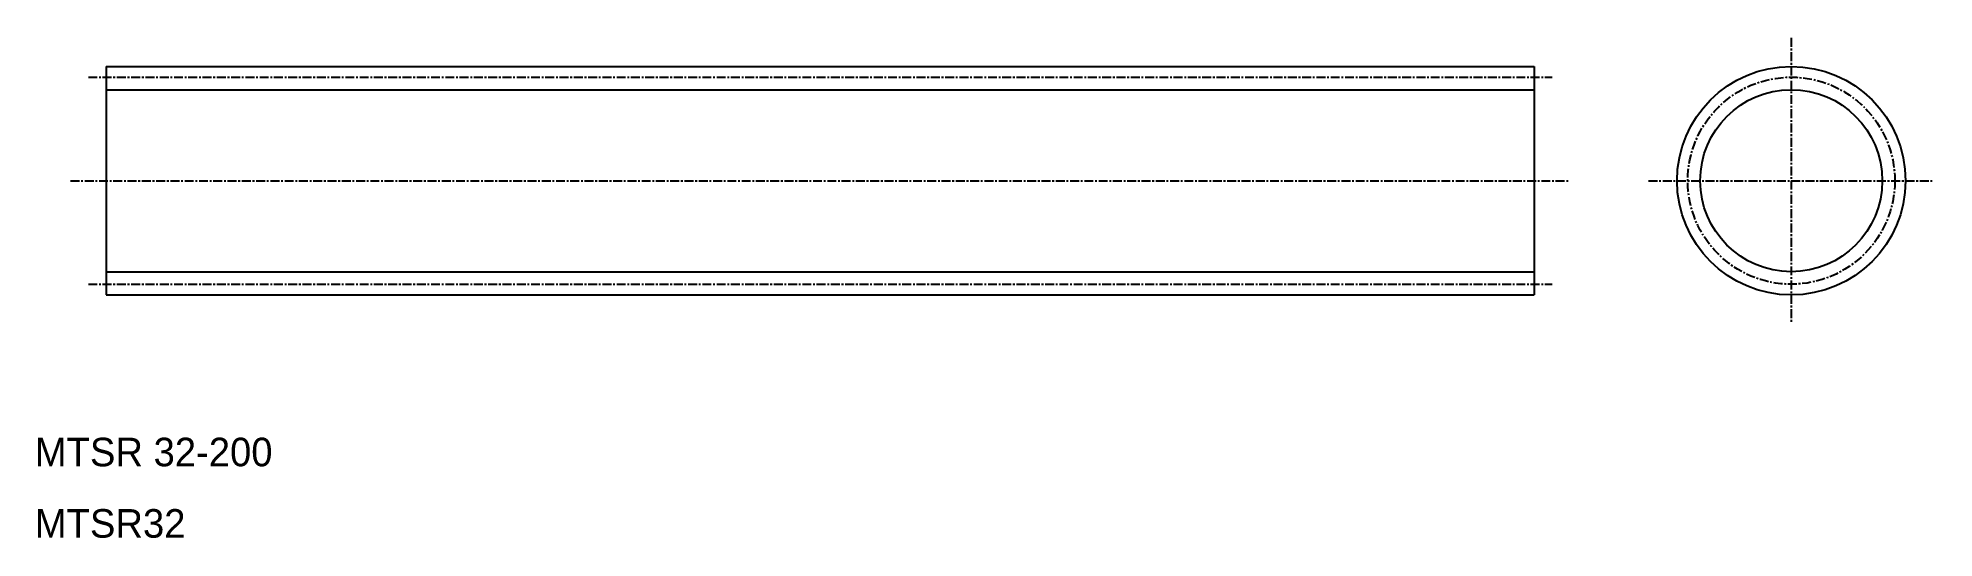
# Model space of a CAD drawing. Extents: x 10 to 276, y 10 to 80.
import ezdxf

# ---------------------------------------------------------------- set-up
doc = ezdxf.new("R2010")
doc.units = 0
doc.linetypes.add('CENTER', pattern=[2, 1.25, -0.25, 0.25, -0.25])
doc.layers.get('0').update_dxf_attribs({"linetype": 'CONTINUOUS'})
doc.layers.add('CENTER', color=1, linetype='CENTER')

msp = doc.modelspace()

# ---------------------------------------------------------------- linework, layer by layer
at = {"color": 7, "linetype": 'CONTINUOUS'}
for p, q in [((20, 76), (220, 76)), ((20, 76), (20, 44)), ((220, 76), (220, 44)), ((20, 68), (20, 68)), ((20, 44), (220, 44)), ((20, 44), (220, 44))]:
    msp.add_line(p, q, dxfattribs=at)
at = {"color": 3, "linetype": 'CONTINUOUS'}
for p, q in [((20, 72.75), (220, 72.75)), ((20, 47.25), (220, 47.25))]:
    msp.add_line(p, q, dxfattribs=at)
at = {"color": 7, "linetype": 'CONTINUOUS'}
msp.add_circle((256, 60), 16, dxfattribs=at)
at = {"color": 3, "linetype": 'CONTINUOUS'}
msp.add_circle((256, 60), 12.75, dxfattribs=at)
at = {"layer": 'CENTER', "color": 1, "linetype": 'CENTER'}
for p, q in [((256, 80), (256, 40)), ((17.5, 74.5), (222.5, 74.5)), ((15, 60), (225, 60)), ((236, 60), (276, 60)), ((17.5, 45.5), (222.5, 45.5))]:
    msp.add_line(p, q, dxfattribs=at)
msp.add_circle((256, 60), 14.5, dxfattribs=at)

# ---------------------------------------------------------------- texts
at = {"color": 7, "linetype": 'CONTINUOUS'}
for s, p in [('MTSR 32-200', (10, 20)), ('MTSR32', (10, 10))]:
    msp.add_text(s, height=4, dxfattribs=at).set_placement(p)

doc.saveas('drawing.dxf')
